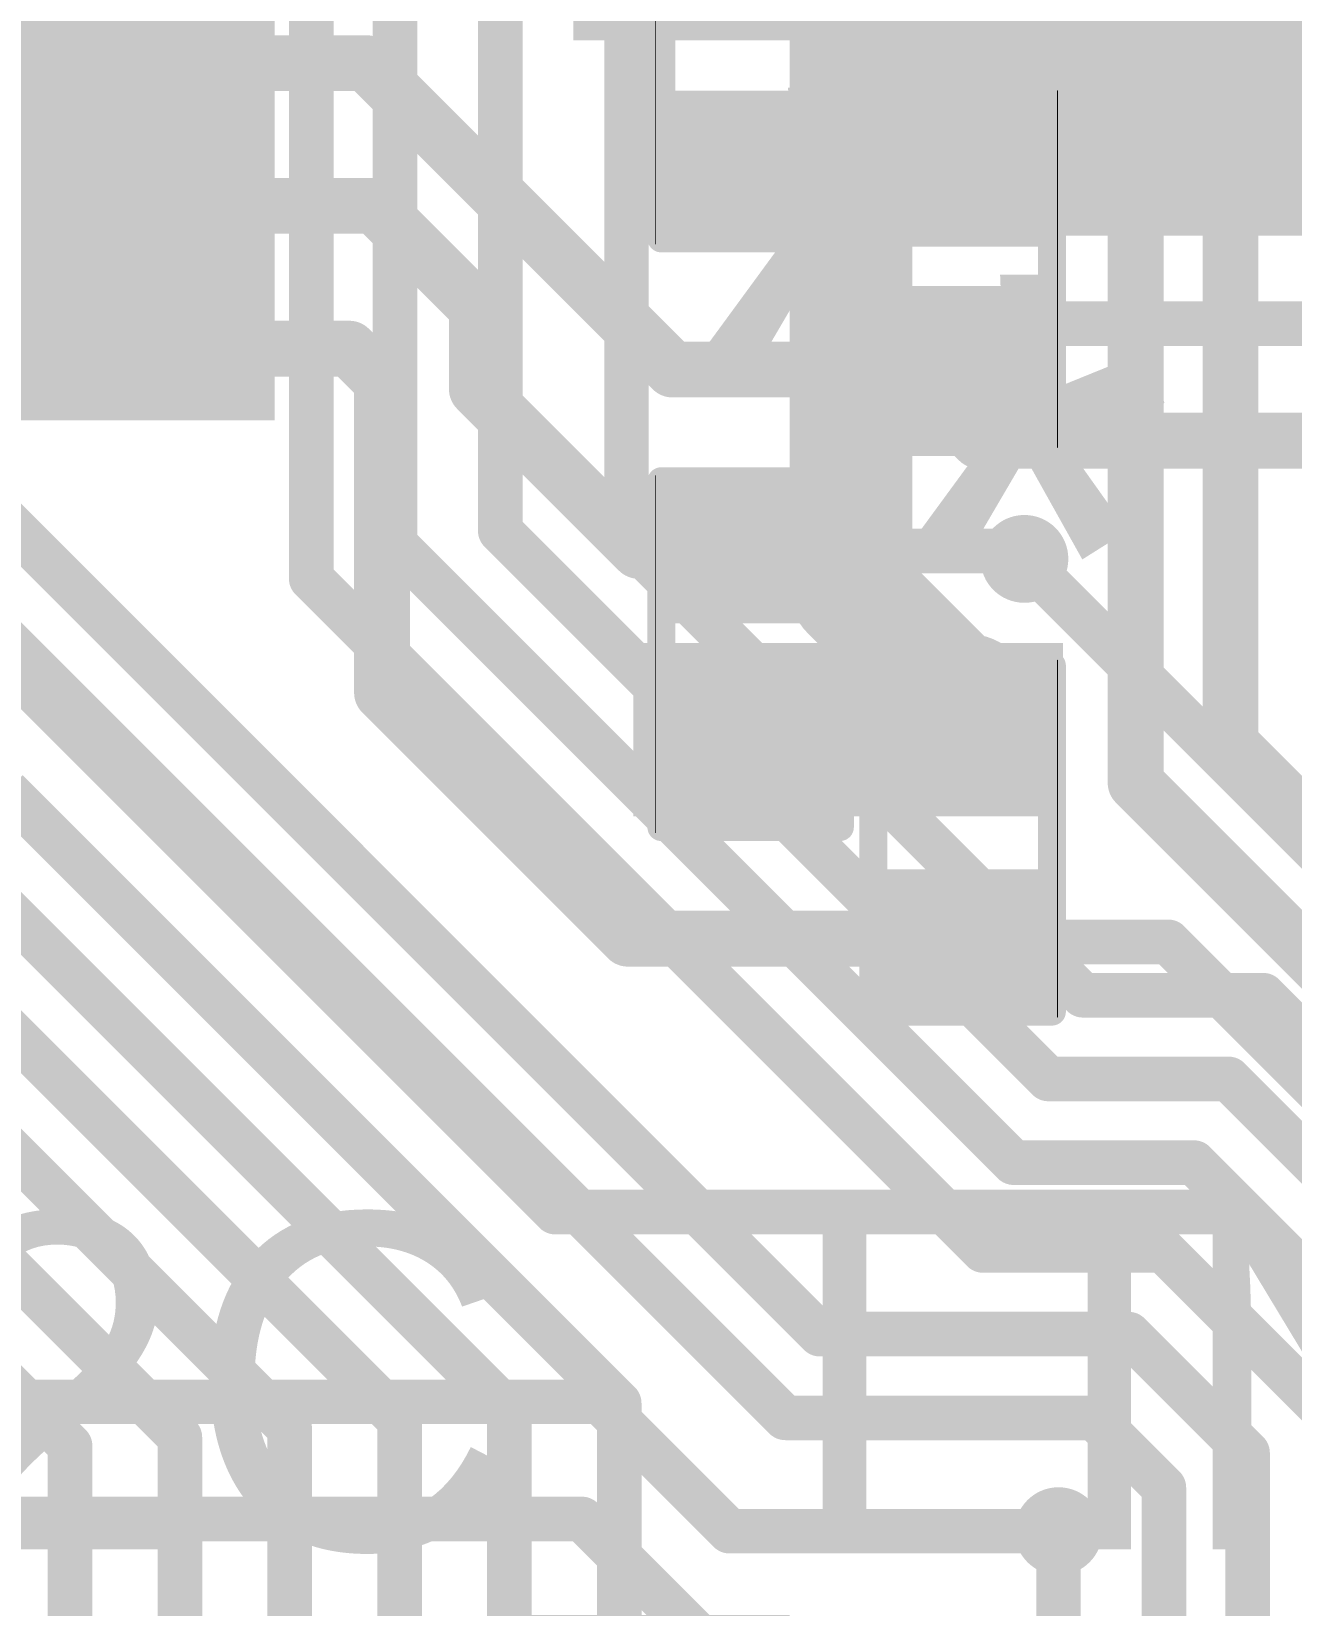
# Model space of a CAD drawing. Header units: millimetres. Extents: x -0.27 to 3.22, y -0.27 to 1.91.
# Drawn here: x 1.0421 to 1.2679, y 0.2265 to 0.5086 of the extents above; entities that cross this region are included whole.
import ezdxf

# ---------------------------------------------------------------- set-up
doc = ezdxf.new("R2010")
doc.units = ezdxf.units.MM
doc.header["$MEASUREMENT"] = 0
for name, color, linetype in [('BottomLayer', 5, 'Continuous'), ('TopLayer', 1, 'Continuous'), ('TopOverlay', 2, 'Continuous'), ('TopPaste', 8, 'Continuous'), ('TopSolder', 216, 'Continuous'), ('ViaHoleLayer', 16, 'Continuous')]:
    doc.layers.add(name, color=color, linetype=linetype)
doc.styles.add('Arial', font='', dxfattribs={"height": 0.2})
doc.styles.get('Arial').set_extended_font_data('Arial')

# ---------------------------------------------------------------- blocks, each defined once
blk = doc.blocks.new('24_TSSOP_17')
at = {"layer": 'TopLayer'}
for points in [[(0.08465, -0.08071), (0.1437, -0.08071), (0.1437, -0.09843), (0.08465, -0.09843)], [(0.08465, -0.1063), (0.1437, -0.1063), (0.1437, -0.12402), (0.08465, -0.12402)], [(0.08465, -0.13189), (0.1437, -0.13189), (0.1437, -0.14961), (0.08465, -0.14961)]]:
    blk.add_hatch(color=1, dxfattribs=at).paths.add_polyline_path(points)
at = {"layer": 'TopPaste'}
for points in [[(0.08465, -0.08071), (0.1437, -0.08071), (0.1437, -0.09843), (0.08465, -0.09843)], [(0.08465, -0.1063), (0.1437, -0.1063), (0.1437, -0.12402), (0.08465, -0.12402)], [(0.08465, -0.13189), (0.1437, -0.13189), (0.1437, -0.14961), (0.08465, -0.14961)]]:
    blk.add_hatch(color=8, dxfattribs=at).paths.add_polyline_path(points)
at = {"layer": 'TopSolder'}
for points in [[(0.08065, -0.07671), (0.1477, -0.07671), (0.1477, -0.10243), (0.08065, -0.10243)], [(0.08065, -0.1023), (0.1477, -0.1023), (0.1477, -0.12802), (0.08065, -0.12802)], [(0.08065, -0.12789), (0.1477, -0.12789), (0.1477, -0.15361), (0.08065, -0.15361)]]:
    blk.add_hatch(color=216, dxfattribs=at).paths.add_polyline_path(points)
blk = doc.blocks.new('R__0402_86')
at = {"layer": 'TopLayer'}
for points in [[(-0.0275, -0.0125), (-0.0275, 0.0125), (-0.0095, 0.0125), (-0.0095, -0.0125)], [(0.0095, -0.0125), (0.0095, 0.0125), (0.0275, 0.0125), (0.0275, -0.0125)]]:
    blk.add_hatch(color=1, dxfattribs=at).paths.add_polyline_path(points)
at = {"layer": 'TopPaste'}
for points in [[(-0.0275, -0.0125), (-0.0275, 0.0125), (-0.0095, 0.0125), (-0.0095, -0.0125)], [(0.0095, -0.0125), (0.0095, 0.0125), (0.0275, 0.0125), (0.0275, -0.0125)]]:
    blk.add_hatch(color=8, dxfattribs=at).paths.add_polyline_path(points)
at = {"layer": 'TopSolder'}
for points in [[(-0.0315, -0.0165), (-0.0315, 0.0165), (-0.0055, 0.0165), (-0.0055, -0.0165)], [(0.0055, -0.0165), (0.0055, 0.0165), (0.0315, 0.0165), (0.0315, -0.0165)]]:
    blk.add_hatch(color=216, dxfattribs=at).paths.add_polyline_path(points)
at = {"layer": 'TopOverlay'}
for points, const_width in [([(0.031, 0.016), (-0.031, 0.016)], 0.005), ([(-0.031, -0.016), (-0.031, 0.016)], 0.005), ([(0.031, -0.016), (0.031, 0.016)], 0.005), ([(0.031, -0.016), (-0.031, -0.016)], 0.005), ([(0.032, -0.017), (-0.032, -0.017)], 0.000127)]:
    blk.add_lwpolyline(points, dxfattribs=dict(at, const_width=const_width))
for points, const_width in [([(-0.03225, 0.016, 1), (-0.02975, 0.016, 1)], 0.0025), ([(-0.03225, 0.016, 1), (-0.02975, 0.016, 1)], 0.0025), ([(0.02975, 0.016, 1), (0.03225, 0.016, 1)], 0.0025), ([(0.02975, 0.016, 1), (0.03225, 0.016, 1)], 0.0025), ([(-0.03225, -0.016, 1), (-0.02975, -0.016, 1)], 0.0025), ([(-0.03225, -0.016, 1), (-0.02975, -0.016, 1)], 0.0025), ([(0.02975, -0.016, 1), (0.03225, -0.016, 1)], 0.0025), ([(0.02975, -0.016, 1), (0.03225, -0.016, 1)], 0.0025), ([(-0.03203, -0.017, 1), (-0.03197, -0.017, 1)], 0.0000635), ([(0.03197, -0.017, 1), (0.03203, -0.017, 1)], 0.0000635)]:
    blk.add_lwpolyline(points, format="xyb", close=True, dxfattribs=dict(at, const_width=const_width))
blk = doc.blocks.new('R__0402_87')
at = {"layer": 'TopLayer'}
for points in [[(-0.0275, -0.0125), (-0.0275, 0.0125), (-0.0095, 0.0125), (-0.0095, -0.0125)], [(0.0095, -0.0125), (0.0095, 0.0125), (0.0275, 0.0125), (0.0275, -0.0125)]]:
    blk.add_hatch(color=1, dxfattribs=at).paths.add_polyline_path(points)
at = {"layer": 'TopPaste'}
for points in [[(-0.0275, -0.0125), (-0.0275, 0.0125), (-0.0095, 0.0125), (-0.0095, -0.0125)], [(0.0095, -0.0125), (0.0095, 0.0125), (0.0275, 0.0125), (0.0275, -0.0125)]]:
    blk.add_hatch(color=8, dxfattribs=at).paths.add_polyline_path(points)
at = {"layer": 'TopSolder'}
for points in [[(-0.0315, -0.0165), (-0.0315, 0.0165), (-0.0055, 0.0165), (-0.0055, -0.0165)], [(0.0055, -0.0165), (0.0055, 0.0165), (0.0315, 0.0165), (0.0315, -0.0165)]]:
    blk.add_hatch(color=216, dxfattribs=at).paths.add_polyline_path(points)
at = {"layer": 'TopOverlay'}
for points, const_width in [([(-0.031, 0.016), (0.031, 0.016)], 0.005), ([(-0.031, 0.016), (-0.031, -0.016)], 0.005), ([(0.031, 0.016), (0.031, -0.016)], 0.005), ([(-0.031, -0.016), (0.031, -0.016)], 0.005), ([(-0.032, -0.017), (0.032, -0.017)], 0.000127)]:
    blk.add_lwpolyline(points, dxfattribs=dict(at, const_width=const_width))
for points, const_width in [([(-0.03225, 0.016, 1), (-0.02975, 0.016, 1)], 0.0025), ([(-0.03225, 0.016, 1), (-0.02975, 0.016, 1)], 0.0025), ([(0.02975, 0.016, 1), (0.03225, 0.016, 1)], 0.0025), ([(0.02975, 0.016, 1), (0.03225, 0.016, 1)], 0.0025), ([(-0.03225, -0.016, 1), (-0.02975, -0.016, 1)], 0.0025), ([(-0.03225, -0.016, 1), (-0.02975, -0.016, 1)], 0.0025), ([(0.02975, -0.016, 1), (0.03225, -0.016, 1)], 0.0025), ([(0.02975, -0.016, 1), (0.03225, -0.016, 1)], 0.0025), ([(-0.03203, -0.017, 1), (-0.03197, -0.017, 1)], 0.0000635), ([(0.03197, -0.017, 1), (0.03203, -0.017, 1)], 0.0000635)]:
    blk.add_lwpolyline(points, format="xyb", close=True, dxfattribs=dict(at, const_width=const_width))
blk = doc.blocks.new('R__0402_88')
at = {"layer": 'TopLayer'}
for points in [[(-0.0275, -0.0125), (-0.0275, 0.0125), (-0.0095, 0.0125), (-0.0095, -0.0125)], [(0.0095, -0.0125), (0.0095, 0.0125), (0.0275, 0.0125), (0.0275, -0.0125)]]:
    blk.add_hatch(color=1, dxfattribs=at).paths.add_polyline_path(points)
at = {"layer": 'TopPaste'}
for points in [[(-0.0275, -0.0125), (-0.0275, 0.0125), (-0.0095, 0.0125), (-0.0095, -0.0125)], [(0.0095, -0.0125), (0.0095, 0.0125), (0.0275, 0.0125), (0.0275, -0.0125)]]:
    blk.add_hatch(color=8, dxfattribs=at).paths.add_polyline_path(points)
at = {"layer": 'TopSolder'}
for points in [[(-0.0315, -0.0165), (-0.0315, 0.0165), (-0.0055, 0.0165), (-0.0055, -0.0165)], [(0.0055, -0.0165), (0.0055, 0.0165), (0.0315, 0.0165), (0.0315, -0.0165)]]:
    blk.add_hatch(color=216, dxfattribs=at).paths.add_polyline_path(points)
at = {"layer": 'TopOverlay'}
for points, const_width in [([(0.031, 0.016), (-0.031, 0.016)], 0.005), ([(-0.031, -0.016), (-0.031, 0.016)], 0.005), ([(0.031, -0.016), (0.031, 0.016)], 0.005), ([(0.031, -0.016), (-0.031, -0.016)], 0.005), ([(0.032, -0.017), (-0.032, -0.017)], 0.000127)]:
    blk.add_lwpolyline(points, dxfattribs=dict(at, const_width=const_width))
for points, const_width in [([(-0.03225, 0.016, 1), (-0.02975, 0.016, 1)], 0.0025), ([(-0.03225, 0.016, 1), (-0.02975, 0.016, 1)], 0.0025), ([(0.02975, 0.016, 1), (0.03225, 0.016, 1)], 0.0025), ([(0.02975, 0.016, 1), (0.03225, 0.016, 1)], 0.0025), ([(-0.03225, -0.016, 1), (-0.02975, -0.016, 1)], 0.0025), ([(-0.03225, -0.016, 1), (-0.02975, -0.016, 1)], 0.0025), ([(0.02975, -0.016, 1), (0.03225, -0.016, 1)], 0.0025), ([(0.02975, -0.016, 1), (0.03225, -0.016, 1)], 0.0025), ([(-0.03203, -0.017, 1), (-0.03197, -0.017, 1)], 0.0000635), ([(0.03197, -0.017, 1), (0.03203, -0.017, 1)], 0.0000635)]:
    blk.add_lwpolyline(points, format="xyb", close=True, dxfattribs=dict(at, const_width=const_width))
blk = doc.blocks.new('R__0402_89')
at = {"layer": 'TopLayer'}
for points in [[(-0.0275, -0.0125), (-0.0275, 0.0125), (-0.0095, 0.0125), (-0.0095, -0.0125)], [(0.0095, -0.0125), (0.0095, 0.0125), (0.0275, 0.0125), (0.0275, -0.0125)]]:
    blk.add_hatch(color=1, dxfattribs=at).paths.add_polyline_path(points)
at = {"layer": 'TopPaste'}
for points in [[(-0.0275, -0.0125), (-0.0275, 0.0125), (-0.0095, 0.0125), (-0.0095, -0.0125)], [(0.0095, -0.0125), (0.0095, 0.0125), (0.0275, 0.0125), (0.0275, -0.0125)]]:
    blk.add_hatch(color=8, dxfattribs=at).paths.add_polyline_path(points)
at = {"layer": 'TopSolder'}
for points in [[(-0.0315, -0.0165), (-0.0315, 0.0165), (-0.0055, 0.0165), (-0.0055, -0.0165)], [(0.0055, -0.0165), (0.0055, 0.0165), (0.0315, 0.0165), (0.0315, -0.0165)]]:
    blk.add_hatch(color=216, dxfattribs=at).paths.add_polyline_path(points)
at = {"layer": 'TopOverlay'}
for points, const_width in [([(-0.031, 0.016), (0.031, 0.016)], 0.005), ([(-0.031, 0.016), (-0.031, -0.016)], 0.005), ([(0.031, 0.016), (0.031, -0.016)], 0.005), ([(-0.031, -0.016), (0.031, -0.016)], 0.005), ([(-0.032, -0.017), (0.032, -0.017)], 0.000127)]:
    blk.add_lwpolyline(points, dxfattribs=dict(at, const_width=const_width))
for points, const_width in [([(-0.03225, 0.016, 1), (-0.02975, 0.016, 1)], 0.0025), ([(-0.03225, 0.016, 1), (-0.02975, 0.016, 1)], 0.0025), ([(0.02975, 0.016, 1), (0.03225, 0.016, 1)], 0.0025), ([(0.02975, 0.016, 1), (0.03225, 0.016, 1)], 0.0025), ([(-0.03225, -0.016, 1), (-0.02975, -0.016, 1)], 0.0025), ([(-0.03225, -0.016, 1), (-0.02975, -0.016, 1)], 0.0025), ([(0.02975, -0.016, 1), (0.03225, -0.016, 1)], 0.0025), ([(0.02975, -0.016, 1), (0.03225, -0.016, 1)], 0.0025), ([(-0.03203, -0.017, 1), (-0.03197, -0.017, 1)], 0.0000635), ([(0.03197, -0.017, 1), (0.03203, -0.017, 1)], 0.0000635)]:
    blk.add_lwpolyline(points, format="xyb", close=True, dxfattribs=dict(at, const_width=const_width))

msp = doc.modelspace()

# ---------------------------------------------------------------- hatches: boundary and pattern name
at = {"layer": 'BottomLayer'}
msp.add_hatch(color=5, dxfattribs=at).paths.add_polyline_path([(1.178, 0.472), (1.353, 0.472), (1.353, 0.543), (1.178, 0.543)])
h = msp.add_hatch(color=5, dxfattribs=at)
edge = h.paths.add_edge_path()
edge.add_arc((1.189, 0.484), 0.01181, 0, 360)
h = msp.add_hatch(color=5, dxfattribs=at)
edge = h.paths.add_edge_path()
edge.add_arc((1.22013, 0.45513), 0.00787, 0, 360)
h = msp.add_hatch(color=5, dxfattribs=at)
edge = h.paths.add_edge_path()
edge.add_arc((1.22007, 0.41407), 0.00787, 0, 360)
h = msp.add_hatch(color=5, dxfattribs=at)
edge = h.paths.add_edge_path()
edge.add_arc((1.20988, 0.38881), 0.01181, 0, 360)
h = msp.add_hatch(color=5, dxfattribs=at)
edge = h.paths.add_edge_path()
edge.add_arc((1.22618, 0.23982), 0.00787, 0, 360)
at = {"layer": 'TopLayer'}
for points in [[(1.13921, 0.507), (1.187, 0.507), (1.187, 0.531), (1.13921, 0.531)], [(1.154, 0.47), (1.227, 0.47), (1.227, 0.498), (1.154, 0.498)], [(1.194, 0.437), (1.227, 0.437), (1.227, 0.463), (1.194, 0.463)], [(1.15, 0.36793), (1.227, 0.36793), (1.227, 0.399), (1.15, 0.399)]]:
    msp.add_hatch(color=1, dxfattribs=at).paths.add_polyline_path(points)
h = msp.add_hatch(color=1, dxfattribs=at)
edge = h.paths.add_edge_path()
edge.add_arc((1.189, 0.484), 0.01181, 0, 360)
h = msp.add_hatch(color=1, dxfattribs=at)
edge = h.paths.add_edge_path()
edge.add_arc((1.22013, 0.45513), 0.00787, 0, 360)
h = msp.add_hatch(color=1, dxfattribs=at)
edge = h.paths.add_edge_path()
edge.add_arc((1.22007, 0.41407), 0.00787, 0, 360)
h = msp.add_hatch(color=1, dxfattribs=at)
edge = h.paths.add_edge_path()
edge.add_arc((1.20988, 0.38881), 0.01181, 0, 360)
h = msp.add_hatch(color=1, dxfattribs=at)
edge = h.paths.add_edge_path()
edge.add_arc((1.22618, 0.23982), 0.00787, 0, 360)
at = {"layer": 'ViaHoleLayer'}
h = msp.add_hatch(color=16, dxfattribs=at)
edge = h.paths.add_edge_path()
edge.add_arc((1.189, 0.484), 0.00591, 0, 360)
h = msp.add_hatch(color=16, dxfattribs=at)
edge = h.paths.add_edge_path()
edge.add_arc((1.22013, 0.45513), 0.00394, 0, 360)
h = msp.add_hatch(color=16, dxfattribs=at)
edge = h.paths.add_edge_path()
edge.add_arc((1.22007, 0.41407), 0.00394, 0, 360)
h = msp.add_hatch(color=16, dxfattribs=at)
edge = h.paths.add_edge_path()
edge.add_arc((1.20988, 0.38881), 0.00591, 0, 360)
h = msp.add_hatch(color=16, dxfattribs=at)
edge = h.paths.add_edge_path()
edge.add_arc((1.22618, 0.23982), 0.00394, 0, 360)

# ---------------------------------------------------------------- linework, layer by layer
at = {"layer": 'BottomLayer'}
for points, const_width in [([(1.09225, 0.41053), (1.09225, 0.58875)], 0.008), ([(1.10725, 0.41675), (1.10725, 0.58752)], 0.008), ([(1.12613, 0.41909), (1.12613, 0.5797)], 0.008), ([(0.90632, 0.55223), (1.18341, 0.27513)], 0.008), ([(1.14875, 0.41768), (1.14875, 0.51713)], 0.008), ([(0.93628, 0.50105), (1.1772, 0.26013)], 0.008), ([(1.189, 0.47107), (1.189, 0.484)], 0.01), ([(1.189, 0.45815), (1.189, 0.47107)], 0.022), ([(1.189, 0.40854), (1.189, 0.45815)], 0.022), ([(1.189, 0.45815), (1.21189, 0.43525)], 0.01), ([(1.22013, 0.45513), (1.2212, 0.4562)], 0.008), ([(1.2212, 0.4562), (1.32456, 0.4562)], 0.008), ([(1.21189, 0.43525), (1.30662, 0.43525)], 0.01), ([(1.10725, 0.41675), (1.21813, 0.30587)], 0.008), ([(1.12613, 0.41909), (1.22434, 0.32087)], 0.008), ([(1.14875, 0.41768), (1.23055, 0.33587)], 0.008), ([(1.189, 0.40854), (1.20842, 0.38912)], 0.022), ([(1.22007, 0.41393), (1.22007, 0.41407)], 0.008), ([(1.22007, 0.41393), (1.50229, 0.13171)], 0.008), ([(1.09225, 0.41053), (1.21265, 0.29013)], 0.008), ([(1.20842, 0.38912), (1.20957, 0.38912)], 0.022), ([(1.20957, 0.38912), (1.20988, 0.38881)], 0.022), ([(1.23055, 0.33587), (1.26288, 0.33587)], 0.008), ([(1.26288, 0.33587), (1.49189, 0.10687)], 0.008), ([(1.22434, 0.32087), (1.25667, 0.32087)], 0.008), ([(1.25667, 0.32087), (1.48955, 0.08799)], 0.008), ([(1.21813, 0.30587), (1.25046, 0.30587)], 0.008), ([(1.25046, 0.30587), (1.48721, 0.06912)], 0.008), ([(1.21265, 0.29013), (1.24499, 0.29013)], 0.008), ([(1.24499, 0.29013), (1.27506, 0.26006)], 0.008), ([(1.18341, 0.27513), (1.23877, 0.27513)], 0.008), ([(1.23877, 0.27513), (1.26006, 0.25385)], 0.008), ([(0.984, 0.263), (1.14404, 0.263)], 0.008), ([(1.14404, 0.263), (1.16722, 0.23982)], 0.008), ([(1.1772, 0.26013), (1.23256, 0.26013)], 0.008), ([(1.23256, 0.26013), (1.24506, 0.24764)], 0.008), ([(1.26006, 0.20425), (1.26006, 0.25385)], 0.008), ([(1.24506, 0.19804), (1.24506, 0.24764)], 0.008), ([(0.96953, 0.242), (1.14077, 0.242)], 0.008), ([(1.14077, 0.242), (1.20839, 0.17438)], 0.008), ([(1.16722, 0.23982), (1.22618, 0.23982)], 0.008)]:
    msp.add_lwpolyline(points, dxfattribs=dict(at, const_width=const_width))
for points, const_width in [([(1.1865, 0.484, 1), (1.1915, 0.484, 1)], 0.005), ([(1.1835, 0.47107, 1), (1.1945, 0.47107, 1)], 0.011), ([(1.1865, 0.47107, 1), (1.1915, 0.47107, 1)], 0.005), ([(1.1835, 0.45815, 1), (1.1945, 0.45815, 1)], 0.011), ([(1.1835, 0.45815, 1), (1.1945, 0.45815, 1)], 0.011), ([(1.1865, 0.45815, 1), (1.1915, 0.45815, 1)], 0.005), ([(1.2192, 0.4562, 1), (1.2232, 0.4562, 1)], 0.004), ([(1.2192, 0.4562, 1), (1.2232, 0.4562, 1)], 0.004), ([(1.21813, 0.45513, 1), (1.22213, 0.45513, 1)], 0.004), ([(1.20939, 0.43525, 1), (1.21439, 0.43525, 1)], 0.005), ([(1.20939, 0.43525, 1), (1.21439, 0.43525, 1)], 0.005), ([(1.10525, 0.41675, 1), (1.10925, 0.41675, 1)], 0.004), ([(1.10525, 0.41675, 1), (1.10925, 0.41675, 1)], 0.004), ([(1.12413, 0.41909, 1), (1.12813, 0.41909, 1)], 0.004), ([(1.12413, 0.41909, 1), (1.12813, 0.41909, 1)], 0.004), ([(1.14675, 0.41768, 1), (1.15075, 0.41768, 1)], 0.004), ([(1.14675, 0.41768, 1), (1.15075, 0.41768, 1)], 0.004), ([(1.1835, 0.40854, 1), (1.1945, 0.40854, 1)], 0.011), ([(1.1835, 0.40854, 1), (1.1945, 0.40854, 1)], 0.011), ([(1.21807, 0.41407, 1), (1.22207, 0.41407, 1)], 0.004), ([(1.21807, 0.41393, 1), (1.22207, 0.41393, 1)], 0.004), ([(1.21807, 0.41393, 1), (1.22207, 0.41393, 1)], 0.004), ([(1.09025, 0.41053, 1), (1.09425, 0.41053, 1)], 0.004), ([(1.09025, 0.41053, 1), (1.09425, 0.41053, 1)], 0.004), ([(1.20292, 0.38912, 1), (1.21392, 0.38912, 1)], 0.011), ([(1.20292, 0.38912, 1), (1.21392, 0.38912, 1)], 0.011), ([(1.20407, 0.38912, 1), (1.21507, 0.38912, 1)], 0.011), ([(1.20407, 0.38912, 1), (1.21507, 0.38912, 1)], 0.011), ([(1.20438, 0.38881, 1), (1.21538, 0.38881, 1)], 0.011), ([(1.22855, 0.33587, 1), (1.23255, 0.33587, 1)], 0.004), ([(1.22855, 0.33587, 1), (1.23255, 0.33587, 1)], 0.004), ([(1.26088, 0.33587, 1), (1.26488, 0.33587, 1)], 0.004), ([(1.26088, 0.33587, 1), (1.26488, 0.33587, 1)], 0.004), ([(1.22234, 0.32087, 1), (1.22634, 0.32087, 1)], 0.004), ([(1.22234, 0.32087, 1), (1.22634, 0.32087, 1)], 0.004), ([(1.25467, 0.32087, 1), (1.25867, 0.32087, 1)], 0.004), ([(1.25467, 0.32087, 1), (1.25867, 0.32087, 1)], 0.004), ([(1.21613, 0.30587, 1), (1.22013, 0.30587, 1)], 0.004), ([(1.21613, 0.30587, 1), (1.22013, 0.30587, 1)], 0.004), ([(1.24846, 0.30587, 1), (1.25246, 0.30587, 1)], 0.004), ([(1.24846, 0.30587, 1), (1.25246, 0.30587, 1)], 0.004), ([(1.21065, 0.29013, 1), (1.21465, 0.29013, 1)], 0.004), ([(1.21065, 0.29013, 1), (1.21465, 0.29013, 1)], 0.004), ([(1.24299, 0.29013, 1), (1.24699, 0.29013, 1)], 0.004), ([(1.24299, 0.29013, 1), (1.24699, 0.29013, 1)], 0.004), ([(1.18141, 0.27513, 1), (1.18541, 0.27513, 1)], 0.004), ([(1.18141, 0.27513, 1), (1.18541, 0.27513, 1)], 0.004), ([(1.23677, 0.27513, 1), (1.24077, 0.27513, 1)], 0.004), ([(1.23677, 0.27513, 1), (1.24077, 0.27513, 1)], 0.004), ([(1.14204, 0.263, 1), (1.14604, 0.263, 1)], 0.004), ([(1.14204, 0.263, 1), (1.14604, 0.263, 1)], 0.004), ([(1.1752, 0.26013, 1), (1.1792, 0.26013, 1)], 0.004), ([(1.1752, 0.26013, 1), (1.1792, 0.26013, 1)], 0.004), ([(1.23056, 0.26013, 1), (1.23456, 0.26013, 1)], 0.004), ([(1.23056, 0.26013, 1), (1.23456, 0.26013, 1)], 0.004), ([(1.25806, 0.25385, 1), (1.26206, 0.25385, 1)], 0.004), ([(1.25806, 0.25385, 1), (1.26206, 0.25385, 1)], 0.004), ([(1.24306, 0.24764, 1), (1.24706, 0.24764, 1)], 0.004), ([(1.24306, 0.24764, 1), (1.24706, 0.24764, 1)], 0.004), ([(1.13877, 0.242, 1), (1.14277, 0.242, 1)], 0.004), ([(1.13877, 0.242, 1), (1.14277, 0.242, 1)], 0.004), ([(1.16522, 0.23982, 1), (1.16922, 0.23982, 1)], 0.004), ([(1.16522, 0.23982, 1), (1.16922, 0.23982, 1)], 0.004), ([(1.22418, 0.23982, 1), (1.22818, 0.23982, 1)], 0.004)]:
    msp.add_lwpolyline(points, format="xyb", close=True, dxfattribs=dict(at, const_width=const_width))
at = {"layer": 'TopLayer'}
for points, const_width in [([(1.24, 0.37392), (1.24, 0.758)], 0.01), ([(1.257, 0.38096), (1.257, 0.667)], 0.01), ([(1.05217, 0.50293), (1.10207, 0.50293)], 0.01), ([(1.10207, 0.50293), (1.157, 0.448)], 0.01), ([(1.05217, 0.47734), (1.10362, 0.47734)], 0.01), ([(1.10362, 0.47734), (1.12193, 0.45903)], 0.01), ([(1.12193, 0.4445), (1.12193, 0.45903)], 0.01), ([(0.978, 0.455), (1.136, 0.297)], 0.008), ([(1.05217, 0.45175), (1.09907, 0.45175)], 0.01), ([(1.09907, 0.45175), (1.10493, 0.44589)], 0.01), ([(1.157, 0.448), (1.2085, 0.448)], 0.01), ([(1.2085, 0.448), (1.209, 0.4475)], 0.01), ([(1.10493, 0.39007), (1.10493, 0.44589)], 0.01), ([(1.12193, 0.4445), (1.15093, 0.4155)], 0.01), ([(1.15093, 0.4155), (1.171, 0.4155)], 0.01), ([(1.171, 0.4155), (1.2185, 0.4155)], 0.008), ([(1.2185, 0.4155), (1.21993, 0.41407)], 0.008), ([(1.21993, 0.41407), (1.22007, 0.41407)], 0.008), ([(1.10493, 0.39007), (1.149, 0.346)], 0.01), ([(1.257, 0.38096), (1.28696, 0.351)], 0.01), ([(1.24, 0.37392), (1.28292, 0.331)], 0.01), ([(1.03771, 0.3725), (1.14744, 0.26277)], 0.008), ([(1.0315, 0.3575), (1.12776, 0.26124)], 0.008), ([(1.149, 0.346), (1.20843, 0.346)], 0.01), ([(1.20843, 0.346), (1.209, 0.34543)], 0.01), ([(1.209, 0.34543), (1.24586, 0.34543)], 0.008), ([(1.24586, 0.34543), (1.27929, 0.312)], 0.008), ([(1.02579, 0.342), (1.10807, 0.25972)], 0.008), ([(1.01957, 0.327), (1.08839, 0.25819)], 0.008), ([(1.01336, 0.312), (1.0687, 0.25666)], 0.008), ([(1.00715, 0.297), (1.04902, 0.25513)], 0.008), ([(1.136, 0.297), (1.259, 0.297)], 0.008), ([(1.259, 0.297), (1.32461, 0.23139)], 0.008), ([(1.12776, 0.22044), (1.12776, 0.26124)], 0.008), ([(1.14744, 0.22044), (1.14744, 0.26277)], 0.008), ([(1.10807, 0.22044), (1.10807, 0.25972)], 0.008), ([(1.0687, 0.22044), (1.0687, 0.25666)], 0.008), ([(1.08839, 0.22044), (1.08839, 0.25819)], 0.008), ([(1.04902, 0.22044), (1.04902, 0.25513)], 0.008), ([(1.22618, 0.22044), (1.22618, 0.23982)], 0.008)]:
    msp.add_lwpolyline(points, dxfattribs=dict(at, const_width=const_width))
for points, const_width in [([(1.04967, 0.50293, 1), (1.05467, 0.50293, 1)], 0.005), ([(1.09957, 0.50293, 1), (1.10457, 0.50293, 1)], 0.005), ([(1.09957, 0.50293, 1), (1.10457, 0.50293, 1)], 0.005), ([(1.04967, 0.47734, 1), (1.05467, 0.47734, 1)], 0.005), ([(1.10112, 0.47734, 1), (1.10612, 0.47734, 1)], 0.005), ([(1.10112, 0.47734, 1), (1.10612, 0.47734, 1)], 0.005), ([(1.11943, 0.45903, 1), (1.12443, 0.45903, 1)], 0.005), ([(1.11943, 0.45903, 1), (1.12443, 0.45903, 1)], 0.005), ([(1.04967, 0.45175, 1), (1.05467, 0.45175, 1)], 0.005), ([(1.09657, 0.45175, 1), (1.10157, 0.45175, 1)], 0.005), ([(1.09657, 0.45175, 1), (1.10157, 0.45175, 1)], 0.005), ([(1.1545, 0.448, 1), (1.1595, 0.448, 1)], 0.005), ([(1.1545, 0.448, 1), (1.1595, 0.448, 1)], 0.005), ([(1.206, 0.448, 1), (1.211, 0.448, 1)], 0.005), ([(1.206, 0.448, 1), (1.211, 0.448, 1)], 0.005), ([(1.2065, 0.4475, 1), (1.2115, 0.4475, 1)], 0.005), ([(1.10243, 0.44589, 1), (1.10743, 0.44589, 1)], 0.005), ([(1.10243, 0.44589, 1), (1.10743, 0.44589, 1)], 0.005), ([(1.11943, 0.4445, 1), (1.12443, 0.4445, 1)], 0.005), ([(1.11943, 0.4445, 1), (1.12443, 0.4445, 1)], 0.005), ([(1.14843, 0.4155, 1), (1.15343, 0.4155, 1)], 0.005), ([(1.14843, 0.4155, 1), (1.15343, 0.4155, 1)], 0.005), ([(1.1685, 0.4155, 1), (1.1735, 0.4155, 1)], 0.005), ([(1.169, 0.4155, 1), (1.173, 0.4155, 1)], 0.004), ([(1.2165, 0.4155, 1), (1.2205, 0.4155, 1)], 0.004), ([(1.2165, 0.4155, 1), (1.2205, 0.4155, 1)], 0.004), ([(1.21793, 0.41407, 1), (1.22193, 0.41407, 1)], 0.004), ([(1.21793, 0.41407, 1), (1.22193, 0.41407, 1)], 0.004), ([(1.21807, 0.41407, 1), (1.22207, 0.41407, 1)], 0.004), ([(1.10243, 0.39007, 1), (1.10743, 0.39007, 1)], 0.005), ([(1.10243, 0.39007, 1), (1.10743, 0.39007, 1)], 0.005), ([(1.2545, 0.38096, 1), (1.2595, 0.38096, 1)], 0.005), ([(1.2545, 0.38096, 1), (1.2595, 0.38096, 1)], 0.005), ([(1.2375, 0.37392, 1), (1.2425, 0.37392, 1)], 0.005), ([(1.2375, 0.37392, 1), (1.2425, 0.37392, 1)], 0.005), ([(1.1465, 0.346, 1), (1.1515, 0.346, 1)], 0.005), ([(1.1465, 0.346, 1), (1.1515, 0.346, 1)], 0.005), ([(1.20593, 0.346, 1), (1.21093, 0.346, 1)], 0.005), ([(1.20593, 0.346, 1), (1.21093, 0.346, 1)], 0.005), ([(1.2065, 0.34543, 1), (1.2115, 0.34543, 1)], 0.005), ([(1.207, 0.34543, 1), (1.211, 0.34543, 1)], 0.004), ([(1.24386, 0.34543, 1), (1.24786, 0.34543, 1)], 0.004), ([(1.24386, 0.34543, 1), (1.24786, 0.34543, 1)], 0.004), ([(1.134, 0.297, 1), (1.138, 0.297, 1)], 0.004), ([(1.134, 0.297, 1), (1.138, 0.297, 1)], 0.004), ([(1.257, 0.297, 1), (1.261, 0.297, 1)], 0.004), ([(1.257, 0.297, 1), (1.261, 0.297, 1)], 0.004), ([(1.12576, 0.26124, 1), (1.12976, 0.26124, 1)], 0.004), ([(1.12576, 0.26124, 1), (1.12976, 0.26124, 1)], 0.004), ([(1.14544, 0.26277, 1), (1.14944, 0.26277, 1)], 0.004), ([(1.14544, 0.26277, 1), (1.14944, 0.26277, 1)], 0.004), ([(1.10607, 0.25972, 1), (1.11007, 0.25972, 1)], 0.004), ([(1.10607, 0.25972, 1), (1.11007, 0.25972, 1)], 0.004), ([(1.0667, 0.25666, 1), (1.0707, 0.25666, 1)], 0.004), ([(1.0667, 0.25666, 1), (1.0707, 0.25666, 1)], 0.004), ([(1.08639, 0.25819, 1), (1.09039, 0.25819, 1)], 0.004), ([(1.08639, 0.25819, 1), (1.09039, 0.25819, 1)], 0.004), ([(1.04702, 0.25513, 1), (1.05102, 0.25513, 1)], 0.004), ([(1.04702, 0.25513, 1), (1.05102, 0.25513, 1)], 0.004), ([(1.22418, 0.23982, 1), (1.22818, 0.23982, 1)], 0.004)]:
    msp.add_lwpolyline(points, format="xyb", close=True, dxfattribs=dict(at, const_width=const_width))

# ---------------------------------------------------------------- block references
msp.add_blockref('24_TSSOP_17', (0.938, 0.5925))
for name, p, rotation in [('R__0402_86', (1.171, 0.5025), 270), ('R__0402_87', (1.209, 0.466), 90), ('R__0402_88', (1.171, 0.397), 270), ('R__0402_89', (1.209, 0.36393), 90)]:
    msp.add_blockref(name, p, dxfattribs=dict(rotation=rotation))

# ---------------------------------------------------------------- texts
at = {"layer": 'TopOverlay', "style": 'Arial'}
for s, height, p in [('*', 0.1, (1.155, 0.3985)), ('*', 0.1, (1.193, 0.365)), ('I2C_LINES', 0.06, (1, 0.23659))]:
    msp.add_text(s, height=height, rotation=360, dxfattribs=at).set_placement(p)

doc.saveas('drawing.dxf')
